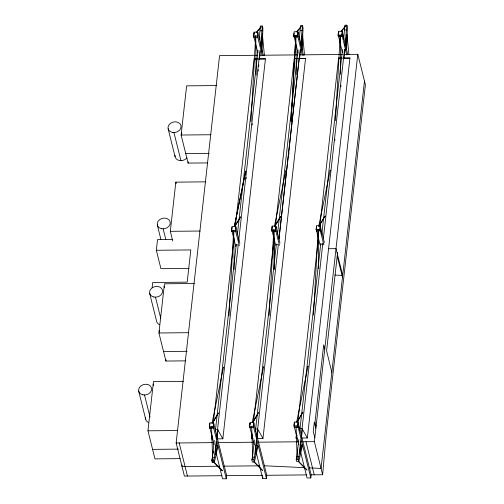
<?xml version="1.0" encoding="UTF-8"?>
<svg xmlns="http://www.w3.org/2000/svg" width="504" height="504" viewBox="0 0 504 504"><rect width="100%" height="100%" fill="white"/><g stroke="black" fill="none" stroke-linecap="round" stroke-linejoin="round"><path stroke-width="0.76" d="M259.226 39.381L260.335 26.044L262.37 26.019L262.93 28.293L261.941 51.931M261.639 49.865L262.061 36.055L260.833 46.992M260.555 45.612L262.37 26.019M299.256 39.772L300.453 25.654L302.482 25.635L303.049 27.903L302.11 50.016M301.732 50.242L302.179 35.664L301.039 45.82M300.674 45.228L302.482 25.635M343.646 39.343L344.837 25.219L346.872 25.2L347.432 27.468L346.5 49.581M346.122 49.808L346.563 35.236L345.429 45.385M344.975 45.574L346.872 25.2M233.68 230.271L228.992 315.888M255.686 35.897L250.998 121.495M273.792 229.881L269.111 315.498M295.835 35.627L291.085 121.357L295.804 35.507M318.182 229.452L313.494 315.063M340.187 35.072L335.5 120.677M311.094 474.85L322.629 474.736L326.416 432.552L365.4 84.798L357.796 54.3L343.917 54.438M152.145 287.677L152.725 282.486L187.198 282.152L190.814 249.934L156.334 250.268L157.538 239.57L172.343 239.425M180.079 458.627L154.955 458.873L147.956 430.813L153.468 381.629L183.305 381.339M185.548 360.851L165.917 361.047L158.924 332.98L164.436 283.796L194.273 283.506M172.727 240.975L170.314 231.323L175.833 182.139L205.67 181.849M207.736 162.905L188.105 163.094L181.112 135.028L186.625 85.85L216.462 85.56M165.917 361.047L166.062 359.787M188.105 163.094L188.25 161.834M221.88 475.713L184.401 476.078L176.148 442.984L219.568 55.648L257.827 55.276M182.202 465.06L182.032 466.584L219.713 466.213M209.777 428.085L209.822 427.707L213.564 427.675L213.52 428.054L209.777 428.085L209.437 426.724L209.872 422.875L213.614 422.837L213.91 424.576M209.891 423.524L209.544 426.617L214.005 444.484M235.727 231.311L235.683 231.689L231.941 231.727L231.607 230.366L232.035 226.517L235.778 226.479L236.074 228.218M232.061 227.159L231.714 230.259L235.778 246.569M262.231 55.711L257.456 35.828L257.689 37.296L253.947 37.334L253.607 35.973L254.041 32.124L257.783 32.086L263.315 55.679M253.714 35.866L254.06 32.773L254.337 33.862M231.941 231.727L231.985 231.349M253.947 37.334L253.991 36.956M213.028 438.896L211.516 438.908L211.951 434.996M213.268 423.266L234.045 237.932M235.355 226.208L254.104 58.993L257.053 58.955M213.52 428.054L213.179 426.686L213.614 422.837M235.683 231.689L235.349 230.328L235.778 226.479M257.689 37.296L257.349 35.935L257.783 32.086M216.109 445.826L217.463 445.813L217.785 447.105L214.288 462.414L212.253 462.433L211.693 460.165L212.367 457.569L214.294 440.364M215.347 430.983L236.256 244.484M237.327 234.782L258.004 50.324M212.253 462.433L212.423 460.921M213.299 453.102L213.476 451.54M259.68 39.199L259.856 37.636M234.19 269.527L233.743 230.63M256.196 75.14L255.736 36.206M223.455 367.511L223.505 367.088L211.976 423.486M214.288 462.414L213.721 460.146L214.402 457.55L216.241 441.126M216.676 437.22L238.234 244.887L236.206 244.906M238.657 241.013L260.033 50.305M216.644 441.365L215.158 454.646L217.463 445.813M216.997 438.241L217.961 429.647M246.04 178.958L246.217 177.395M252.082 125.08L252.258 123.518M258.124 71.196L258.3 69.634M258.647 66.509L258.823 64.947M259.434 59.485L260.31 51.673M216.802 438.858L222.85 438.801L265.438 58.88L254.104 58.993M226.302 478.762L226.649 475.669L213.639 423.486L213.287 426.579L226.302 478.762L222.56 478.8L215.901 452.113M253.676 427.285L253.638 427.663L249.896 427.694L249.556 426.334L249.984 422.484L253.726 422.446L254.022 424.185M275.846 230.92L275.801 231.298L272.059 231.336L271.719 229.975L272.154 226.126L275.896 226.088L276.192 227.827M297.574 35.438L297.807 36.905L294.059 36.943L293.725 35.582L294.153 31.733L297.896 31.695L298.236 33.056L298.192 33.434L297.921 32.344L297.574 35.438L302.35 55.32M298.084 53.191L293.832 35.475L294.09 33.151M249.896 427.694L249.934 427.316M272.059 231.336L272.103 230.958M294.059 36.943L293.832 35.475M253.14 438.505L251.628 438.518L252.157 433.824M253.386 422.875L274.069 238.323M275.386 226.598L294.216 58.603L297.165 58.565M253.638 427.663L253.298 426.296L253.726 422.446M275.801 231.298L275.461 229.937L275.896 226.088M297.807 36.905L297.467 35.545L297.896 31.695M255.547 445.441L257.576 445.423L257.897 446.714L254.4 462.023L252.372 462.042L251.805 459.78L252.485 457.178L254.413 439.979M255.377 431.374L276.368 244.094M277.421 234.707L298.116 49.934M296.308 74.749L295.854 35.816M263.573 367.12L263.617 366.698L252.277 422.434M285.806 171.032L285.85 170.61L274.352 226.718M300.145 49.915L278.945 239.06L299.2 58.546L305.55 58.489L262.962 438.411L256.92 438.467M254.4 462.023L253.84 459.755L254.514 457.159L256.442 439.954M256.794 436.829L278.353 244.497L276.324 244.522M256.763 440.975L255.27 454.255L257.576 445.423M257.109 437.85L257.897 430.819M288.874 154.363L289.044 152.8M299.552 59.094L300.598 49.72M266.414 478.372L253.405 426.189L253.751 423.095L266.761 475.278L266.414 478.372L262.672 478.409L262.849 476.86M298.066 426.85L298.022 427.228L294.279 427.266L293.939 425.905L294.374 422.056L298.116 422.018L298.412 423.757M294.134 425.023L294.399 422.699M320.229 230.492L320.191 230.87L316.449 230.901L316.109 229.541L316.537 225.691L320.279 225.653L320.576 227.392M316.216 229.433L316.562 226.34M341.964 35.009L342.191 36.477L338.449 36.515L338.108 35.154L338.543 31.298L342.285 31.267L342.626 32.628L342.581 33.006L342.31 31.909L341.964 35.009L346.739 54.892M294.279 427.266L294.323 426.888L298.696 444.427M342.474 52.756L338.222 35.041L338.568 31.947M316.449 230.901L316.487 230.523L320.097 244.988M338.449 36.515L338.222 35.041M297.53 438.071L296.018 438.089L296.541 433.396M297.769 422.446L318.459 237.888M319.775 226.17L338.606 58.168L341.554 58.136M298.022 427.228L297.681 425.867L298.116 422.018M320.191 230.87L319.851 229.509L320.279 225.653M342.191 36.477L341.851 35.116L342.285 31.267M299.937 445.013L301.965 444.988L302.287 446.279L298.79 461.588L296.755 461.607L296.195 459.346L296.869 456.744L298.796 439.545M299.767 430.945L320.758 243.659M321.81 234.278L342.506 49.505M318.692 268.708L318.251 229.811M307.957 366.691L308.007 366.269L296.667 422.006M340.698 74.315L340.244 35.381M330.189 170.598L330.24 170.176L318.736 226.283M298.79 461.588L298.223 459.327L298.904 456.725L300.831 439.526M301.178 436.395L322.818 243.356M323.348 238.663L344.534 49.48M301.058 441.328L299.659 453.821L301.965 444.988M301.499 437.422L302.375 429.61M334.744 140.654L334.921 139.091M340.786 86.776L340.962 85.214M344.024 57.878L344.988 49.291M301.304 438.033L307.352 437.976L349.94 58.061L338.606 58.168M322.629 474.736L314.376 441.643L357.796 54.3M310.804 477.943L311.151 474.85L298.141 422.661L297.795 425.76L310.804 477.943L307.062 477.981L300.598 452.05M337.39 256.763L337.617 252.378L326.592 350.784L331.821 372.368M364.474 81.087L321.054 468.424L309.431 467.882M234.366 226.233L245.738 171.001L234.392 226.346M211.516 438.908L212.373 436.88M251.628 438.518L252.491 436.489M296.018 438.089L297.165 435.38M212.675 422.806L218.364 412.94L212.701 422.951M252.794 422.415L258.476 412.549L252.819 422.56M297.184 421.987L302.866 412.121L297.202 422.125M234.858 226.233L240.597 216.846L234.883 226.372M274.567 226.51L280.715 216.455L274.592 226.643M318.95 226.082L325.099 216.027L318.982 226.214M256.177 32.697L261.192 26.806L256.7 32.25M296.793 31.721L301.31 26.416L296.818 31.859M341.176 31.286L345.694 25.988L341.202 31.431M260.19 30.782L262.225 30.763M300.308 30.391L302.337 30.372M344.692 29.963L346.727 29.944M253.607 35.973L257.349 35.935M293.725 35.582L297.467 35.545M338.108 35.154L341.851 35.116M294.103 36.565L297.095 36.54M338.493 36.137L342.235 36.099M260.177 55.251L297.744 54.886M299.307 54.873L342.348 54.451M259.39 58.936L265.438 58.88M294.216 58.603L299.2 58.546M299.508 58.546L305.55 58.489M343.892 58.117L349.94 58.061M181.112 135.028L210.949 134.738M185.737 153.594L209.299 153.367M231.607 230.366L235.349 230.328M271.719 229.975L275.461 229.937M316.109 229.541L319.851 229.509M170.314 231.323L200.157 231.027M320.708 244.087L322.743 244.068M328.375 248.718L336.011 248.642L342.689 275.43L334.927 275.064M189.132 268.405L160.927 268.676L156.334 250.268M158.924 332.98L188.761 332.69M163.548 351.546L187.11 351.313M209.437 426.724L213.179 426.686M249.556 426.334L253.298 426.296M293.939 425.905L297.681 425.867M215.523 429.44L217.552 429.421L222.85 438.801M255.635 429.049L257.67 429.03L262.962 438.411M300.025 428.614L302.053 428.595L307.352 437.976M147.956 430.813L177.792 430.517M176.148 442.984L213.627 442.619M218.327 442.575L253.543 442.229M258.237 442.184L298.935 441.788M302.847 441.75L314.376 441.643M152.586 449.373L178.498 449.121M212.367 457.569L214.402 457.55M252.485 457.178L254.514 457.159M296.869 456.744L298.904 456.725M211.693 460.165L213.721 460.146M251.805 459.78L253.84 459.755M296.195 459.346L298.223 459.327M223.65 466.175L259.862 465.822M226.573 475.669L262.578 475.322M266.49 475.285L306.401 474.894M264.392 465.778L304.769 467.662M298.387 461.45L306.955 470.043L298.399 461.28M253.997 461.885L262.571 470.471L254.016 461.714M213.343 461.733L222.453 470.862L213.898 462.105M338.543 31.298L338.883 32.666M337.207 256.045L342.487 277.213M324.374 242.613L320.305 226.302L319.958 229.396L323.839 244.95M324.752 349.089L323.681 344.805L315.05 421.848L316.115 426.126M279.985 243.048L275.921 226.737L275.575 229.83L279.449 245.379M272.154 226.126L272.494 227.487M272.45 227.865L272.179 226.768L271.832 229.868L275.707 245.417M315.869 428.312L314.32 422.106L313.255 431.594L314.805 437.806M305.978 441.724L314.225 474.818M235.803 227.128L239.873 243.438M235.456 230.221L239.331 245.769M181.396 132.514L181.761 133.995M250.28 424.223L250.009 423.133L249.663 426.226L254.306 444.856M256.208 452.485L262.672 478.409M173.943 132.583L180.942 160.644M168.084 128.64L175.083 156.706M175.833 182.139L176.198 183.626M163.151 228.873L165.797 239.488M157.292 224.935L160.883 239.343M164.153 286.316L164.524 287.803M155.49 297.184L160.789 318.421M159.201 330.46L159.573 331.947M149.631 293.246L156.631 321.313A6.628 5.311 -14 0 0 159.308 324.557M179.191 442.953L187.444 476.053M153.185 384.149L153.556 385.629M144.522 395.016L150.009 417.016M138.669 391.079L145.662 419.145M342.31 31.909L347.817 54.854M297.921 32.344L303.433 55.289M253.896 36.603L257.79 52.838M346.947 34.385L348.932 54.615M302.488 34.045L304.542 55.043M262.294 33.655L264.43 55.434M296.068 426.113L297.158 459.113M251.679 426.548L252.775 459.547M211.567 426.932L212.657 459.938M273.892 230.366L274.277 269.388L273.861 230.24M148.34 422.39A6.628 5.311 -14 0 1 145.599 417.747M186.896 157.891A6.628 5.311 -14 0 1 179.273 160.48A6.628 5.311 -14 0 1 175.02 155.314M161.482 228.703A6.628 5.311 -14 0 0 170.213 222.018A6.628 5.311 -14 0 0 159.566 219.7A6.628 5.311 -14 0 0 161.482 228.703M153.821 297.02A6.628 5.311 -14 0 0 162.559 290.329A6.628 5.311 -14 0 0 151.906 288.017A6.628 5.311 -14 0 0 153.821 297.02M142.852 394.846A6.628 5.311 -14 0 0 151.591 388.162A6.628 5.311 -14 0 0 140.944 385.85A6.628 5.311 -14 0 0 142.852 394.846M172.273 132.413A6.628 5.311 -14 0 0 181.012 125.729A6.628 5.311 -14 0 0 170.358 123.411A6.628 5.311 -14 0 0 172.273 132.413"/></g></svg>
